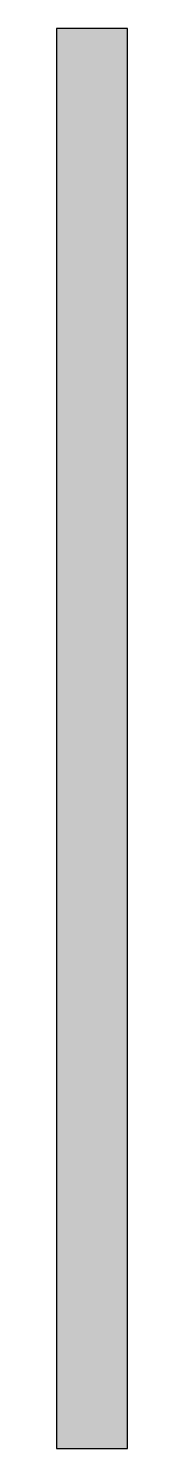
# Model space of a CAD drawing. Header units: millimetres. Extents: x 0 to 0.15, y 0 to 3.
import ezdxf

# ---------------------------------------------------------------- set-up
doc = ezdxf.new("R2010")
doc.units = ezdxf.units.MM

msp = doc.modelspace()

# ---------------------------------------------------------------- hatches: boundary and pattern name
h = msp.add_hatch(color=1)
h.dxf.hatch_style = 1
h.paths.add_polyline_path([(0.15, 3), (0, 3), (0, 0), (0.15, 0)])

# ---------------------------------------------------------------- linework, layer by layer
msp.add_lwpolyline([(0, 0), (0.15, 0), (0.15, 3), (0, 3)], close=True)

doc.saveas('drawing.dxf')
